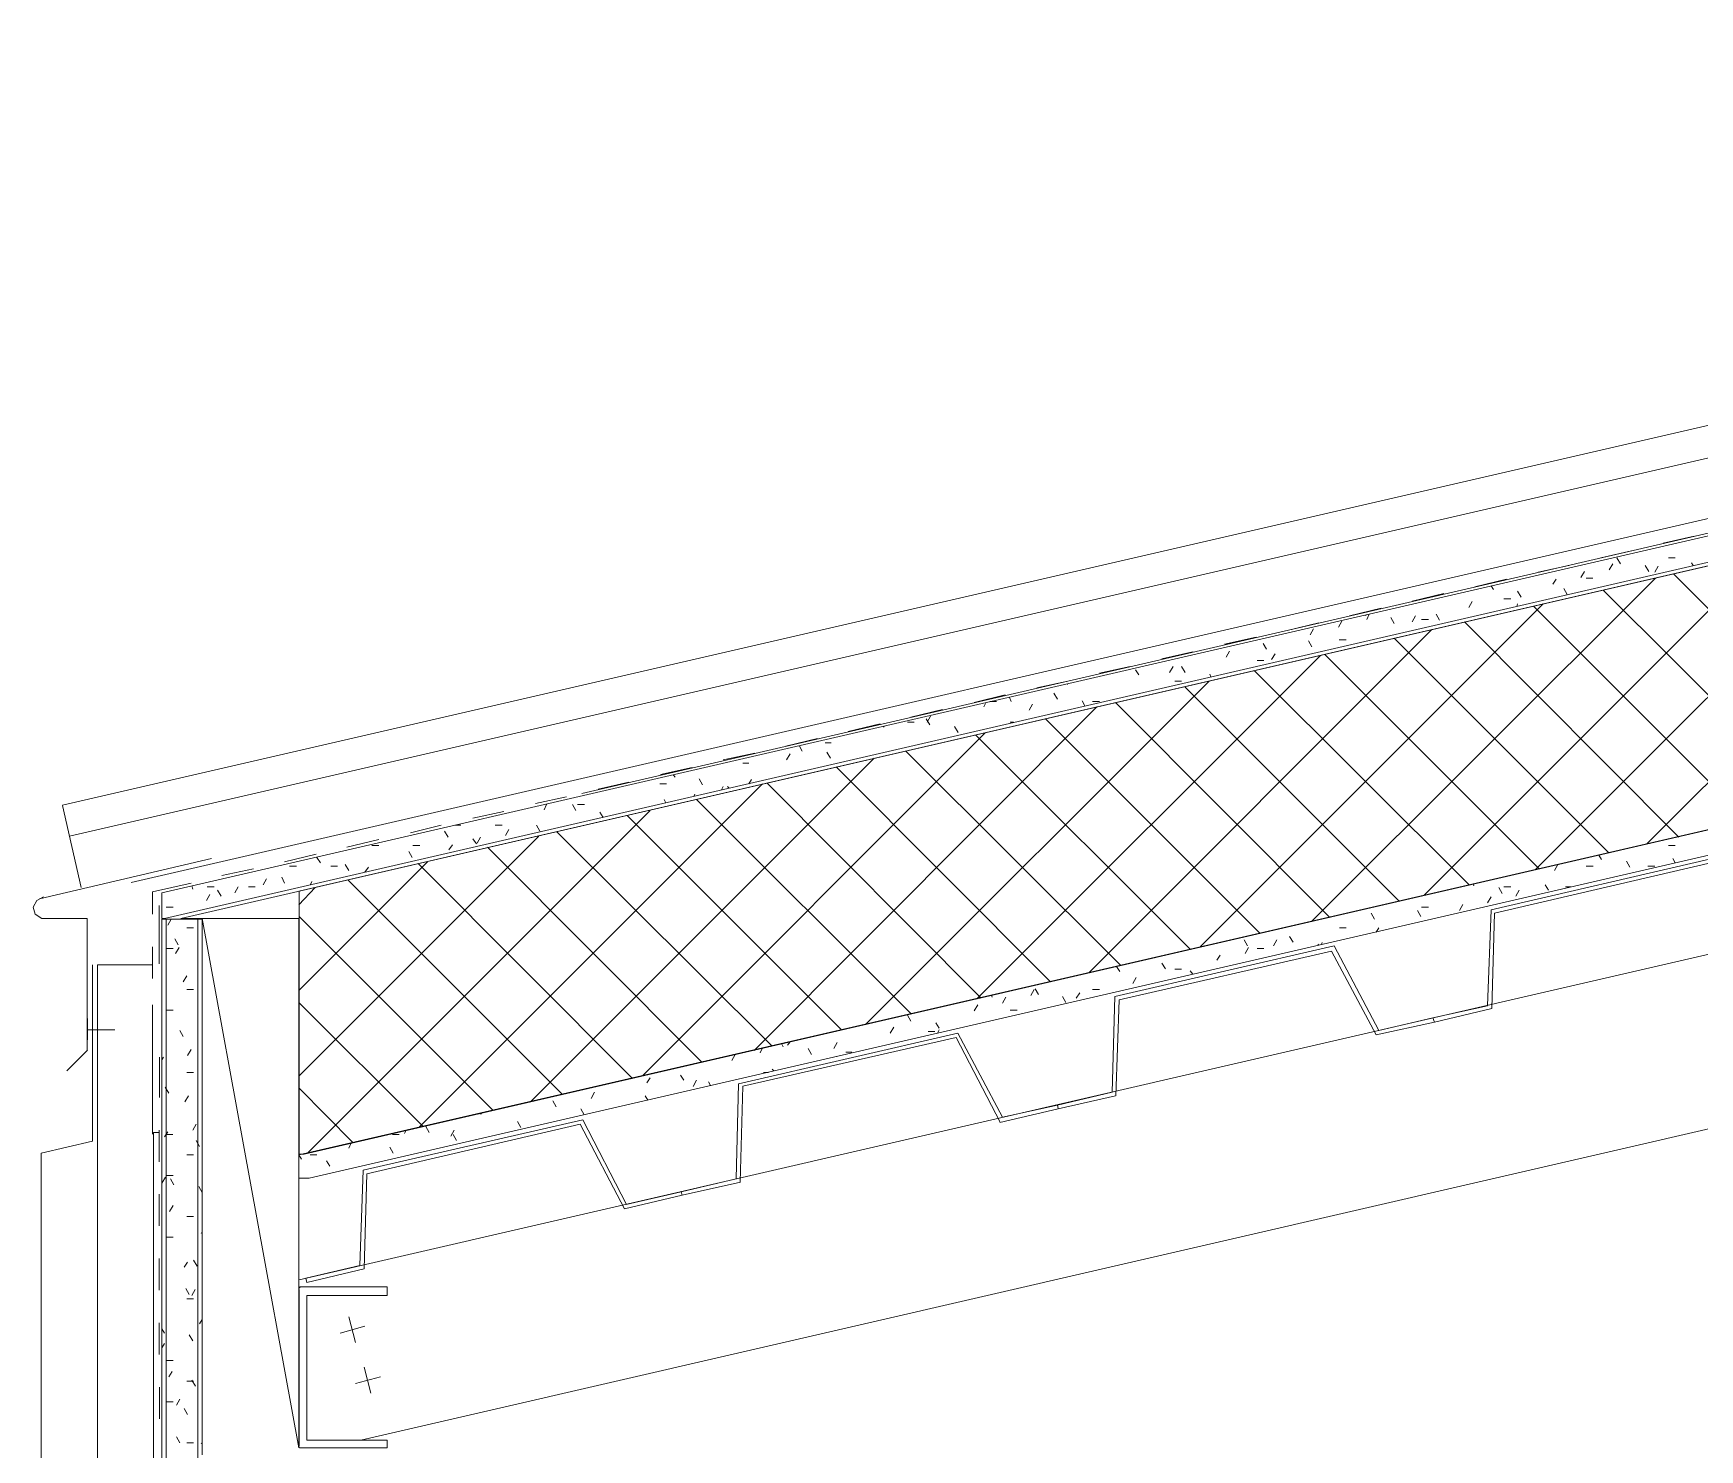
# Model space of a CAD drawing. Header units: inches. Extents: x -293 to 39679, y -468 to 488.
# Drawn here: x 26.42 to 52.95, y 407.2 to 429.76 of the extents above; entities that cross this region are included whole.
import ezdxf

# ---------------------------------------------------------------- set-up
doc = ezdxf.new("R2010")
doc.units = ezdxf.units.IN
doc.header["$MEASUREMENT"] = 0
doc.layers.add('NSE-By_Others', color=252, linetype='Continuous', lineweight=0)

msp = doc.modelspace()

# ---------------------------------------------------------------- linework, layer by layer
at = {"layer": 'NSE-By_Others'}
for points in [[(26.88599, 417.46357), (80.14413, 429.75542)], [(26.99501, 416.97221), (80.25409, 429.26399)], [(27.97703, 416.23562), (81.00343, 428.47237)], [(79.83076, 427.92757), (28.46871, 416.07189)], [(35.15245, 417.65412), (79.8975, 427.99428)], [(28.50971, 415.66353), (79.83222, 427.50508)], [(28.76848, 415.66251), (79.83029, 427.44949)], [(77.63418, 426.94472), (30.65111, 416.09849)], [(30.65054, 411.89731), (77.63424, 422.74201)], [(30.73242, 411.91101), (77.63424, 422.74201)], [(30.81444, 411.52799), (77.63419, 422.33285)], [(52.10985, 416.84867), (57.58034, 422.30617)], [(50.33651, 416.4407), (55.79334, 421.89702)], [(52.86087, 421.74803), (52.36981, 421.63879)], [(48.56309, 416.03104), (54.01992, 421.48786)], [(50.86857, 421.28329), (50.37748, 421.17423)], [(51.86413, 421.51455), (51.37297, 421.4054)], [(51.56397, 421.30997), (51.50943, 421.21454)], [(51.68691, 421.31012), (51.63236, 421.40559)], [(52.13737, 421.18786), (52.08284, 421.28329)], [(52.28763, 421.26995), (52.23294, 421.17453)], [(52.45081, 421.40559), (52.55991, 421.40559)], [(52.84624, 421.28241), (52.81897, 421.32331)], [(46.77599, 415.62141), (52.24658, 421.07871)], [(49.87302, 421.06537), (49.36818, 420.94278)], [(50.66425, 421.06537), (50.60959, 420.98364)], [(51.1142, 421.18767), (51.05952, 421.09228)], [(51.14149, 421.07871), (51.25064, 421.07871)], [(55.94393, 417.7379), (52.53333, 421.14764)], [(48.87741, 420.83411), (48.37265, 420.71162)], [(49.66841, 420.90195), (49.62757, 420.95641)], [(49.83209, 420.75183), (49.94128, 420.75183)], [(50.10471, 420.77885), (50.05009, 420.87414)], [(50.8409, 420.81886), (50.78627, 420.91416)], [(54.83844, 417.47752), (51.41419, 420.88748)], [(45.00266, 415.2135), (50.4594, 420.66956)], [(47.88063, 420.60063), (47.37596, 420.47824)], [(47.63532, 420.47807), (47.63532, 420.49167)], [(47.68971, 420.50501), (47.64876, 420.42345)], [(48.42672, 420.47832), (48.37201, 420.38318)], [(48.80832, 420.40985), (48.75377, 420.50501)], [(49.32663, 420.70958), (49.27205, 420.61436)], [(50.05015, 420.66956), (50.03655, 420.62875)], [(53.71909, 417.21715), (50.30859, 420.62731)], [(43.22913, 414.80391), (48.68597, 420.26041)], [(46.8852, 420.36937), (46.38044, 420.24708)], [(46.80335, 420.27375), (46.74868, 420.17867)], [(47.25326, 420.39605), (47.19856, 420.30093)], [(48.08597, 420.3565), (48.03144, 420.45164)], [(48.52154, 420.42273), (48.63077, 420.42273)], [(52.61466, 416.95858), (49.20412, 420.38271)], [(45.88968, 420.13811), (45.385, 420.0295)], [(46.05329, 419.94749), (45.99883, 420.04249)], [(46.77579, 419.9875), (46.72132, 420.08251)], [(47.21218, 420.09586), (47.32145, 420.09586)], [(51.49678, 416.714), (48.08619, 420.12476)], [(41.44222, 414.38079), (46.91268, 419.85125)], [(43.88381, 419.67336), (43.39269, 419.56494)], [(44.87929, 419.90462), (44.38826, 419.79611)], [(44.56587, 419.67336), (44.51132, 419.57849)], [(44.75697, 419.57849), (44.70224, 419.67336)], [(45.46573, 419.91796), (45.41113, 419.82301)], [(45.90295, 419.76898), (46.01209, 419.76898)], [(46.1893, 419.87794), (46.13471, 419.783)], [(50.39129, 416.45365), (46.98069, 419.8646)], [(30.65123, 409.90559), (72.39531, 419.55106)], [(39.66873, 413.97127), (45.13922, 419.4421)], [(42.88826, 419.4421), (42.39721, 419.33377)], [(42.8875, 419.39985), (42.8875, 419.38631)], [(44.02096, 419.53869), (43.96625, 419.61999)], [(44.5935, 419.4421), (44.70267, 419.4421)], [(45.16651, 419.51042), (45.15279, 419.55106)], [(49.28557, 416.19331), (45.86158, 419.60443)], [(41.89263, 419.22418), (41.40145, 419.10071)], [(41.98736, 419.11429), (41.96013, 419.18193)], [(42.72448, 419.15614), (42.66985, 419.25087)], [(48.16768, 415.93517), (44.75721, 419.34648)], [(37.89529, 413.56178), (43.35226, 419.03295)], [(40.89588, 418.9907), (40.39109, 418.86733)], [(40.70505, 418.88174), (40.65049, 418.78545)], [(41.57812, 419.08632), (41.55074, 419.03222)], [(41.64707, 419.11522), (41.75629, 419.11522)], [(42.32854, 419.07297), (42.27394, 418.97831)], [(43.16131, 419.04741), (43.1204, 419.12857)], [(43.28418, 419.11522), (43.3934, 419.11522)], [(47.06192, 415.67618), (43.65146, 419.09966)], [(36.12191, 413.154), (41.5787, 418.6238)], [(39.90045, 418.75944), (39.39558, 418.63618)], [(39.96909, 418.70591), (39.95542, 418.71941)], [(40.33662, 418.78612), (40.44571, 418.78612)], [(40.69188, 418.74544), (40.63733, 418.84171)], [(41.14227, 418.62318), (41.08774, 418.71941)], [(41.97363, 418.78612), (42.02817, 418.78612)], [(45.94407, 415.43157), (42.53359, 418.84171)], [(38.90479, 418.52818), (38.40018, 418.40502)], [(38.65953, 418.32325), (38.61855, 418.40588)], [(39.02719, 418.45924), (39.12283, 418.45924)], [(44.83845, 415.17125), (41.42799, 418.58155)], [(34.33495, 412.74456), (39.80537, 418.21464)], [(37.90807, 418.29469), (37.40338, 418.18513)], [(37.71793, 418.13237), (37.81345, 418.13237)], [(38.46768, 418.28135), (38.41307, 418.18527)], [(39.10969, 418.21417), (39.05507, 418.31026)], [(42.61477, 414.65253), (39.20433, 418.07678)], [(43.73419, 414.91314), (40.31007, 418.3236)], [(31.63318, 407.35529), (77.10246, 417.85886)], [(32.56143, 412.33514), (38.03195, 417.80549)], [(35.90341, 417.83217), (35.41236, 417.72279)], [(36.39488, 417.80549), (36.50409, 417.80549)], [(36.91266, 418.06343), (36.40789, 417.95396)], [(36.64003, 417.9142), (36.61276, 417.94113)], [(37.07612, 417.7896), (37.02142, 417.88554)], [(37.85372, 417.8722), (37.81282, 417.80319)], [(41.51056, 414.39444), (38.09997, 417.81883)], [(38.49501, 417.96782), (38.49501, 417.96782)], [(34.90793, 417.60091), (34.41679, 417.49162)], [(36.48972, 417.50487), (36.46248, 417.55866)], [(36.95385, 417.64094), (36.94006, 417.61403)], [(40.39134, 414.14761), (36.98078, 417.55866)], [(37.40362, 417.76324), (37.37637, 417.7094)], [(37.49918, 417.73632), (37.47193, 417.76324)], [(27.18577, 416.15389), (26.88562, 417.46305)], [(30.78704, 411.92393), (36.24388, 417.38077)], [(33.91125, 417.36743), (33.4202, 417.25823)], [(34.59325, 417.47639), (34.55225, 417.39404)], [(35.05711, 417.38059), (35.00249, 417.47639)], [(35.08434, 417.47639), (35.19358, 417.47639)], [(35.49386, 417.27177), (35.43926, 417.35409)], [(39.28708, 413.88951), (35.87655, 417.30072)], [(32.91553, 417.14951), (32.42436, 417.02697)], [(33.0247, 416.95824), (32.96999, 417.05389)], [(33.13375, 417.14951), (33.22927, 417.14951)], [(33.77499, 417.14951), (33.88411, 417.14951)], [(33.99286, 417.08058), (33.93831, 416.98492)], [(34.48439, 417.05383), (34.42983, 417.14951)], [(38.18145, 413.62923), (34.75737, 417.04055)], [(30.65065, 413.15184), (34.47043, 416.97162)], [(31.92009, 416.91825), (31.41524, 416.79581)], [(31.81079, 416.82263), (31.91994, 416.82263)], [(32.46569, 416.82263), (32.57483, 416.82263)], [(33.0931, 416.83598), (33.03844, 416.75382)], [(33.47507, 416.8494), (33.42055, 416.93159)], [(33.54289, 416.95828), (33.48837, 416.86266)], [(37.06328, 413.37259), (33.65283, 416.79595)], [(52.45136, 416.82263), (52.56034, 416.82263)], [(26.51765, 415.97639), (29.25975, 416.61806)], [(30.92332, 416.68477), (30.41857, 416.56243)], [(30.50148, 416.49576), (30.61066, 416.49576)], [(30.65073, 414.51557), (32.69713, 416.56247)], [(30.99218, 416.5493), (30.93756, 416.6314)], [(31.15626, 416.49576), (31.26544, 416.49576)], [(31.44252, 416.42698), (31.38792, 416.52244)], [(31.75551, 416.48019), (31.70092, 416.39814)], [(32.45191, 416.63148), (32.39744, 416.72702)], [(35.95777, 413.11233), (32.54738, 416.53578)], [(53.1063, 416.60472), (49.62754, 415.80057)], [(49.68171, 415.74524), (53.07869, 416.53578)], [(50.69144, 416.52244), (50.63684, 416.42698)], [(51.14198, 416.49576), (51.25116, 416.49576)], [(51.38649, 416.60272), (51.3456, 416.67143)], [(51.83658, 416.48033), (51.78214, 416.57581)], [(52.12415, 416.49576), (52.23334, 416.49576)], [(52.56045, 416.54937), (52.51957, 416.61806)], [(28.93233, 416.22225), (28.31836, 416.08506)], [(29.92783, 416.45351), (29.42301, 416.34467)], [(30.13312, 416.29118), (30.07857, 416.1958)], [(30.41925, 416.22247), (30.37842, 416.31786)], [(30.85543, 416.24893), (30.82815, 416.19372)], [(34.8387, 412.86547), (31.42822, 416.27561)], [(26.47643, 415.94874), (26.42178, 415.8401)], [(26.58595, 416.00433), (26.47696, 415.94916)], [(28.31877, 415.73211), (28.31877, 416.0866)], [(28.46783, 416.07104), (28.46783, 415.66139)], [(28.96007, 416.12702), (28.94636, 416.18222)], [(29.23205, 416.04435), (29.17755, 415.94906)], [(29.19094, 416.16666), (29.30016, 416.16666)], [(29.40991, 416.01797), (29.35522, 416.11329)], [(29.68201, 416.16666), (29.62749, 416.07132)], [(29.84576, 416.16666), (29.95498, 416.16666)], [(30.65086, 415.88069), (30.90994, 416.15331)], [(30.65148, 416.09995), (30.65148, 411.91108)], [(49.35457, 416.18214), (49.34102, 416.2089)], [(49.62751, 416.00433), (49.57302, 415.90905)], [(49.80418, 416.05798), (49.74966, 416.15331)], [(49.83131, 416.16666), (49.94053, 416.16666)], [(50.07768, 416.11329), (50.02299, 416.01797)], [(50.54175, 416.1136), (50.48705, 416.19556)], [(50.81363, 416.16666), (50.89542, 416.16666)], [(26.42181, 415.83978), (26.44921, 415.73119)], [(26.44919, 415.73082), (26.5584, 415.66235)], [(28.42705, 414.93918), (28.42705, 415.86646)], [(28.53647, 415.83978), (28.64556, 415.83978)], [(33.73466, 412.60687), (30.65141, 415.69079)], [(47.77159, 415.64897), (47.71714, 415.74416)], [(48.50914, 415.6912), (48.45452, 415.78641)], [(48.52194, 415.83978), (48.6312, 415.83978)], [(49.17764, 415.88203), (49.12301, 415.78679)], [(49.6276, 415.79975), (49.57298, 414.27137)], [(49.64051, 414.22945), (49.68159, 415.74416)], [(27.28112, 415.66189), (26.55805, 415.66189)], [(27.28112, 413.56163), (27.28112, 415.66189)], [(28.46798, 415.66189), (28.50888, 415.66189)], [(29.1092, 415.64854), (28.46813, 415.64854)], [(28.46813, 415.64854), (28.46813, 389.03276)], [(28.53625, 389.03276), (28.53625, 415.64854)], [(28.61805, 415.64854), (28.56363, 415.55339)], [(30.6507, 415.66189), (28.76799, 415.66189)], [(28.86415, 415.5129), (28.97328, 415.5129)], [(29.04108, 389.03276), (29.04108, 415.64854)], [(29.10907, 415.66189), (30.6507, 407.23083)], [(29.1092, 407.12275), (29.1092, 415.64854)], [(30.6507, 407.23083), (30.6507, 415.66189)], [(47.21276, 415.5129), (47.32189, 415.5129)], [(47.84015, 415.5129), (47.79927, 415.44449)], [(28.31841, 414.70768), (28.31841, 415.21271)], [(28.53701, 415.18602), (28.64601, 415.18602)], [(28.72745, 415.23996), (28.67275, 415.33501)], [(28.74138, 415.19936), (28.68688, 415.10436)], [(47.13058, 415.22605), (43.63821, 414.42096)], [(45.75285, 415.22662), (45.69832, 415.32167)], [(45.76667, 415.19936), (45.71217, 415.10436)], [(45.90328, 415.18602), (46.01244, 415.18602)], [(46.21673, 415.32167), (46.16204, 415.22662)], [(46.47642, 415.28219), (46.42188, 415.37726)], [(46.88476, 415.2394), (46.87109, 415.25273)], [(46.94025, 415.28164), (46.92658, 415.23996)], [(47.83999, 413.87591), (47.13058, 415.22605)], [(27.3633, 414.92586), (27.3633, 412.11533)], [(27.44505, 414.92586), (28.31817, 414.92586)], [(27.44505, 414.92586), (27.44505, 389.31982)], [(43.72032, 414.81759), (43.66588, 414.89917)], [(43.70627, 414.36559), (47.08943, 415.14377)], [(44.4427, 414.85762), (44.38825, 414.95254)], [(45.31678, 415.07706), (45.26231, 414.99543)], [(47.08943, 415.14377), (47.79879, 413.80737)], [(28.86361, 414.74796), (28.80903, 414.65312)], [(43.97924, 414.72128), (43.92467, 414.62645)], [(44.59275, 414.85692), (44.70194, 414.85692)], [(44.8795, 414.77531), (44.83872, 414.83024)], [(28.86371, 414.53004), (28.97294, 414.53004)], [(41.68716, 414.40784), (41.67353, 414.43443)], [(41.90574, 414.40774), (41.85123, 414.31302)], [(42.35581, 414.53004), (42.30111, 414.43528)], [(42.42373, 414.44861), (42.3692, 414.54339)], [(42.86057, 414.32636), (42.80606, 414.42109)], [(43.07936, 414.47668), (43.02484, 414.39523)], [(43.28336, 414.53004), (43.39259, 414.53004)], [(43.63818, 414.42109), (43.59729, 412.8938)], [(43.6525, 412.83907), (43.707, 414.36772)], [(28.31845, 413.68504), (28.31845, 414.18982)], [(28.3186, 414.28544), (28.3186, 412.22571)], [(28.53656, 414.20317), (28.64583, 414.20317)], [(32.62894, 412.34684), (30.65097, 414.32547)], [(40.39139, 414.02461), (40.33678, 414.12089)], [(41.45585, 414.28544), (41.40136, 414.19076)], [(41.97403, 414.20317), (42.08313, 414.20317)], [(49.57305, 414.2721), (48.70003, 414.08109)], [(48.72656, 414.0123), (49.64063, 414.22985)], [(27.28172, 413.88963), (27.71827, 413.88963)], [(27.28193, 414.06752), (27.28193, 413.72728)], [(28.80971, 413.78009), (28.75514, 413.87629)], [(41.14151, 413.83404), (37.64913, 413.02976)], [(40.11831, 413.92966), (40.06374, 413.83344)], [(40.6649, 413.86295), (40.77402, 413.86295)], [(40.84187, 413.91728), (40.78727, 413.99859)], [(40.84195, 413.88963), (40.81458, 413.8349)], [(41.85077, 412.49745), (41.14151, 413.83404)], [(47.79908, 413.80783), (48.72668, 414.01193)], [(48.6999, 414.08087), (47.84044, 413.87671)], [(48.72712, 414.01281), (48.6999, 414.08087)], [(48.6999, 414.08087), (48.72712, 414.01281)], [(27.282, 413.56275), (26.95449, 413.23474)], [(28.93248, 413.5761), (28.87798, 413.48001)], [(37.71813, 412.98978), (41.11499, 413.76733)], [(38.03137, 413.60278), (37.99044, 413.52159)], [(38.35916, 413.61702), (38.33198, 413.67171)], [(38.46809, 413.6984), (38.42716, 413.6437)], [(38.80914, 413.49334), (38.75464, 413.58944)], [(39.21845, 413.68505), (39.16393, 413.58893)], [(41.11499, 413.76733), (41.8108, 412.41615)], [(28.428, 412.81293), (28.428, 413.45379)], [(28.49622, 413.45379), (28.4689, 413.4124)], [(37.595, 413.49382), (37.54035, 413.39776)], [(39.20503, 413.46714), (39.20503, 413.46714)], [(39.35438, 413.53385), (39.44979, 413.53385)], [(28.31858, 412.81294), (28.31858, 413.16694)], [(28.86394, 413.20697), (28.97297, 413.20697)], [(36.24396, 413.12469), (36.18938, 413.04365)], [(36.77672, 413.08589), (36.72213, 413.16694)], [(36.9811, 413.08467), (36.92653, 412.98875)], [(37.19973, 413.00342), (37.17245, 413.05798)], [(38.04501, 413.20697), (38.1269, 413.20697)], [(38.20915, 413.23608), (38.18201, 413.26256)], [(28.57764, 412.87983), (28.52309, 412.97571)], [(28.89074, 412.83784), (28.83622, 412.74201)], [(31.51099, 412.08961), (30.65145, 412.96237)], [(35.35759, 412.89343), (35.30305, 412.79759)], [(36.20284, 412.7701), (36.16203, 412.83784)], [(37.64908, 413.02908), (37.60808, 411.5146)], [(37.67688, 411.46157), (37.71771, 412.98905)], [(43.59744, 412.89343), (42.72424, 412.68852)], [(42.73741, 412.63297), (43.65141, 412.83784)], [(33.53005, 412.55321), (33.55728, 412.55321)], [(34.74414, 412.66199), (34.68963, 412.75779)], [(35.19338, 412.53751), (35.13889, 412.63327)], [(41.80983, 412.41534), (42.73749, 412.63327)], [(42.72437, 412.68886), (41.85134, 412.49731)], [(42.73808, 412.63436), (42.72437, 412.68886)], [(42.72437, 412.68886), (42.73808, 412.63436)], [(28.33235, 389.21215), (28.33235, 412.25302)], [(28.41412, 412.25302), (28.33235, 412.25302)], [(28.42734, 411.7885), (28.42734, 412.29305)], [(28.56416, 412.26636), (28.50959, 412.18393)], [(29.01409, 412.38866), (28.95949, 412.293)], [(35.16705, 412.4576), (31.67464, 411.65247)], [(31.72889, 411.59693), (35.12574, 412.38866)], [(32.35622, 412.29305), (32.32901, 412.23863)], [(32.72515, 412.25298), (32.67056, 412.34864)], [(33.1203, 412.29305), (33.06572, 412.19741)], [(34.18396, 412.33301), (34.12936, 412.42869)], [(35.12574, 412.38866), (35.835, 411.03778)], [(35.8628, 411.10636), (35.16705, 412.4576)], [(26.54445, 411.92401), (27.36306, 412.11515)], [(28.5361, 412.22411), (28.64522, 412.22411)], [(29.06805, 412.03292), (29.0135, 412.1285)], [(31.48326, 412.08847), (31.44223, 412.00609)], [(32.15129, 411.924), (32.09677, 412.01954)], [(32.13758, 412.22411), (32.2467, 412.22411)], [(33.16075, 412.1285), (33.10619, 412.22411)], [(26.54433, 389.31962), (26.54433, 411.92392)], [(28.86376, 411.89724), (28.97292, 411.89724)], [(30.70527, 411.91058), (30.65077, 411.89741)], [(30.65077, 411.91058), (30.7326, 411.91058)], [(30.69178, 411.82973), (30.65095, 411.89724)], [(30.65095, 411.89724), (30.65095, 411.52844)], [(30.82827, 411.89724), (30.93743, 411.89724)], [(31.14205, 411.71933), (31.08741, 411.80162)], [(28.52331, 411.54367), (28.46872, 411.44831)], [(28.53674, 411.57036), (28.64576, 411.57036)], [(28.65902, 411.41941), (28.60444, 411.51477)], [(30.65048, 411.52811), (30.81424, 411.52811)], [(31.67455, 411.65263), (31.61994, 410.13766)], [(31.68769, 410.08239), (31.72864, 411.59704)], [(37.60804, 411.51477), (36.73504, 411.3109)], [(36.74928, 411.25757), (37.67701, 411.4614)], [(28.42752, 410.76589), (28.42752, 411.27016)], [(29.10937, 411.29715), (29.05481, 411.39247)], [(35.83526, 411.03837), (36.7493, 411.25682)], [(36.73511, 411.31019), (35.86196, 411.10484)], [(36.73511, 411.31019), (36.74875, 411.25598)], [(36.74875, 411.25598), (36.73511, 411.31019)], [(28.64548, 411.09227), (28.59098, 410.99707)], [(28.86352, 410.91438), (28.97261, 410.91438)], [(29.10973, 410.64332), (29.09613, 410.65644)], [(28.53631, 410.5875), (28.64542, 410.5875)], [(28.42766, 409.7433), (28.42766, 410.24728)], [(28.87725, 410.19169), (28.82278, 410.10989)], [(29.02822, 410.1257), (28.97357, 410.2206)], [(31.61996, 410.13832), (30.7606, 409.93387)], [(30.76053, 409.93375), (30.77426, 409.8651)], [(30.7737, 409.86524), (31.68766, 410.08273)], [(28.90475, 409.67446), (28.85019, 409.7692)], [(28.86339, 409.60465), (28.9726, 409.60465)], [(29.00046, 409.75585), (28.94591, 409.66112)], [(30.66446, 409.78254), (30.6509, 409.78254)], [(30.6509, 409.78254), (30.6509, 409.78254)], [(30.6509, 409.78254), (30.6509, 409.76947)], [(30.65098, 409.7692), (30.65098, 409.75613)], [(30.65122, 409.75585), (30.65122, 407.25857)], [(30.67794, 409.79588), (30.66438, 409.79588)], [(30.66438, 409.79588), (30.66438, 409.78281)], [(32.05582, 409.79588), (30.67794, 409.79588)], [(30.77383, 407.35487), (30.77383, 409.66024)], [(30.77383, 409.66024), (32.05615, 409.66024)], [(32.05582, 409.65866), (32.05582, 409.79588)], [(31.44272, 409.32002), (31.55197, 408.91074)], [(28.42771, 408.71909), (28.42771, 409.2244)], [(28.50962, 409.06035), (28.46872, 409.12878)], [(29.10921, 409.27777), (29.06829, 409.20929)], [(31.3057, 409.05962), (31.70139, 409.16881)], [(28.50879, 408.8953), (28.46777, 408.82692)], [(28.95972, 408.93706), (28.90516, 409.03317)], [(28.53692, 408.62401), (28.64605, 408.62401)], [(28.63204, 408.44612), (28.57744, 408.36486)], [(28.86333, 408.29491), (28.97248, 408.29491)], [(29.00084, 408.21464), (28.94626, 408.31048)], [(31.55119, 408.25499), (31.94682, 408.36385)], [(31.68825, 408.51505), (31.79733, 408.10539)], [(28.42795, 407.69653), (28.42795, 408.20152)], [(28.75515, 408.01028), (28.70063, 407.91455)], [(28.53619, 407.96803), (28.64537, 407.96803)], [(28.8774, 407.7634), (28.82291, 407.85908)], [(28.75522, 407.31438), (28.7005, 407.4099)], [(28.86427, 407.31428), (28.97334, 407.31428)], [(29.10976, 407.31428), (29.09617, 407.30133)], [(30.65078, 407.25869), (30.65078, 407.25869)], [(30.65078, 407.25869), (30.65078, 407.24574)], [(30.65088, 407.24535), (30.65088, 407.24535)], [(30.65088, 407.24535), (30.66463, 407.2324)], [(30.66474, 407.232), (30.66474, 407.232)], [(30.66474, 407.232), (30.67833, 407.232)], [(30.67833, 407.232), (32.05621, 407.232)], [(32.05593, 407.35431), (30.77372, 407.35431)], [(32.05593, 407.2313), (32.05593, 407.35431)]]:
    msp.add_lwpolyline(points, dxfattribs=at)

doc.saveas('drawing.dxf')
